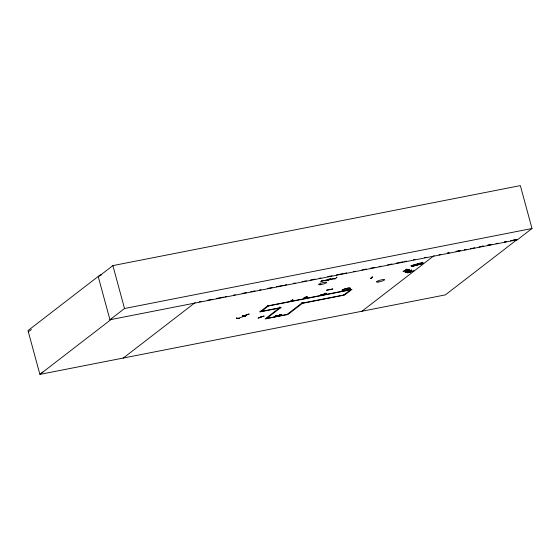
<?xml version="1.0" encoding="UTF-8"?>
<svg xmlns="http://www.w3.org/2000/svg" width="560" height="560" viewBox="0 0 560 560"><rect width="100%" height="100%" fill="white"/><g stroke="black" fill="none" stroke-linecap="round" stroke-linejoin="round"><path stroke-width="0.84" d="M239.456 318.451L236.355 318.255M236.6 318.157L239.428 318.514M290.521 301.441L292.768 299.733M320.397 281.918L322.637 280.21M327.922 280.483L330.533 278.705L327.922 280.497M328.195 280.378L330.435 278.677M326.711 293.622L320.53 294.889L326.704 293.566M370.944 278.586C368.991 279.293 375.277 274.386 370.881 278.509M410.725 271.887L408.898 271.243L408.709 270.606M249.137 314.02L243.096 316.099L249.039 314.048M370.594 278.663L372.281 277.053M371.721 277.823L372.302 277.69M405.244 270.2L405.909 270.095M405.622 270.753L406.938 269.192L405.307 270.767M405.342 270.767L406.679 269.241M28.343 331.842L31.409 329.441M42.966 371.987L39.9 374.388L28 330.596L99.932 275.114L101.633 274.778M112.875 265.601L98.294 276.85L109.949 319.753L517.412 239.764L532 228.515L520.345 185.612L112.875 265.601L124.53 308.504L109.949 319.753M111.832 318.906L39.9 374.388L445.389 294.882L517.321 239.4L517.412 239.764M123.144 358.141L195.076 302.666M302.4 303.345L344.575 295.064L352.009 289.338L267.659 305.886L259.798 311.948L280.294 307.923M268.856 305.648L261.429 311.374L261.282 310.842M266.287 318.724L281.141 307.265L279.951 307.503L265.09 318.962L287.973 314.468L302.834 303.009L302.687 302.477M304.528 297.43L303.597 298.214L306.425 297.661L307.363 296.87L304.528 297.43L307.293 296.863M286.776 314.706L301.637 303.247L343.819 294.966M343.385 295.302L350.826 289.555L350.679 289.023M361.914 311.269L434.07 255.647M292.369 300.524L291.767 300.643M328.902 278.971L326.935 280.686M334.74 279.167L337.001 277.424M326.081 293.195L323.512 295.029L325.78 293.3M329.665 289.716L329.49 289.688M246.113 315.14L246.596 315.105M406.273 270.48L408.1 271.145L407.911 270.515M408.681 271.313L408.464 270.711M409.087 271.292L408.94 270.648M410.151 271.278L410.326 271.908M238.049 318.346L244.027 316.302M321.58 281.134L327.768 279.867M329.378 279.601L335.566 278.334M324.541 294.21L323.925 294.329L324.681 294.133M321.699 281.057L327.698 279.881M335.405 278.425L329.476 279.58M242.452 315.763L245.735 316.337L242.55 316.12M236.341 318.311L236.572 317.842M258.083 318.073L264.173 316.015L258.237 318.08M403.186 271.341L409.458 269.353L403.116 271.355M405.16 272.104L411.446 270.137L405.083 272.069M411.873 270.179L405.531 272.23L411.803 270.221M413.854 270.963L407.47 272.846L413.84 270.935M405.328 270.235L405.832 270.067M422.849 262.318L411.103 265.685M411.145 265.853L422.982 262.752L411.194 265.986M411.299 266.252L423.136 263.158L411.334 266.35M406.602 269.304L406.959 269.227M408.114 271.005L407.988 270.557M408.492 270.676L408.87 271.376L408.625 270.76M124.53 308.504L532 228.515M447.51 253.113L449.211 252.777L447.517 253.106M464.52 249.781L466.221 249.445M470.477 248.612L472.178 248.283M478.982 246.946L483.238 246.113M487.487 245.28L491.743 244.447M506.198 241.612L504.497 241.948L506.254 241.577M510.454 240.779L514.71 239.946M199.36 301.819L201.068 301.483M207.914 300.139L212.198 299.299M216.475 298.459L223.328 297.115M225.036 296.779L226.751 296.443M233.597 295.099L235.312 294.763M242.158 293.419L246.435 292.579M250.719 291.739L254.996 290.899M259.28 290.059L260.988 289.723M267.834 288.379L272.118 287.539M276.395 286.699L283.248 285.355M284.956 285.019L286.671 284.683M293.517 283.339L295.232 283.003M302.078 281.659L306.355 280.819M310.639 279.979L314.916 279.139M319.2 278.299L320.908 277.963M327.754 276.619L332.038 275.779M336.315 274.939L343.168 273.595M344.876 273.252L346.591 272.916M353.437 271.572L355.152 271.236M361.998 269.892L366.275 269.052M370.559 268.212L374.836 267.372M379.12 266.532L380.828 266.196M387.674 264.852L391.958 264.012M396.235 263.172L403.088 261.828M404.796 261.492L406.511 261.156M413.357 259.812L415.072 259.476M424.487 257.628L426.195 257.292M464.541 249.767L466.249 249.431M473.053 248.094L474.761 247.758M481.565 246.421L483.273 246.085M487.529 245.252L491.785 244.419M513.065 240.24L517.321 239.4M326.557 290.185L332.752 288.96M332.766 289.002L326.627 290.206M268.422 305.984L350.392 289.891M280.728 307.587L260.232 311.612L260.085 311.073M275.338 315.861L277.858 315.364L276.269 316.015L276.717 316.267L274.155 316.771L275.772 316.106L275.24 315.504M279.321 315.077L281.848 314.58L280.259 315.231L280.7 315.483L278.145 315.987L279.762 315.322L279.23 314.72L279.79 314.986M266.721 318.395L287.21 314.37M406.49 270.417L408.317 271.075L408.149 270.452M410.473 271.985L408.765 271.383M242.62 316.05L245.42 316.351M325.815 293.23L323.582 294.966M410.459 271.194L410.627 271.824L410.375 271.208M301.49 302.708L301.637 303.247M279.804 306.964L279.951 307.503M275.709 315.413L275.807 315.77M267.519 305.347L267.659 305.886M260.736 316.519L260.855 316.967M290.255 301.518L292.859 299.761L290.269 301.504M304.577 297.612L306.614 297.248L304.577 297.612M423.22 263.417L411.39 266.553L423.22 263.417M440.706 254.443L439.005 254.779L440.713 254.443M460.271 250.614L456.015 251.447L460.285 250.6M497.693 243.285L495.992 243.614L497.742 243.25M336.581 277.144L336.665 277.508L336.609 277.151M343.777 290.535A4.221 0.728 -15.2 0 0 350.175 288.302A4.221 0.728 -15.2 0 0 344.386 289.079A4.221 0.728 -15.2 0 0 343.777 290.535M343.784 290.556A4.221 0.728 -15.2 0 0 350.182 288.323A4.221 0.728 -15.2 0 0 344.393 289.1A4.221 0.728 -15.2 0 0 343.784 290.556M320.32 284.704A4.221 0.728 -15.2 0 0 326.718 282.471A4.221 0.728 -15.2 0 0 320.929 283.248A4.221 0.728 -15.2 0 0 320.32 284.704M378.21 282.037A4.214 0.721 -15.2 0 0 384.594 279.804A4.214 0.721 -15.2 0 0 378.812 280.581A4.214 0.721 -15.2 0 0 378.21 282.037"/></g></svg>
